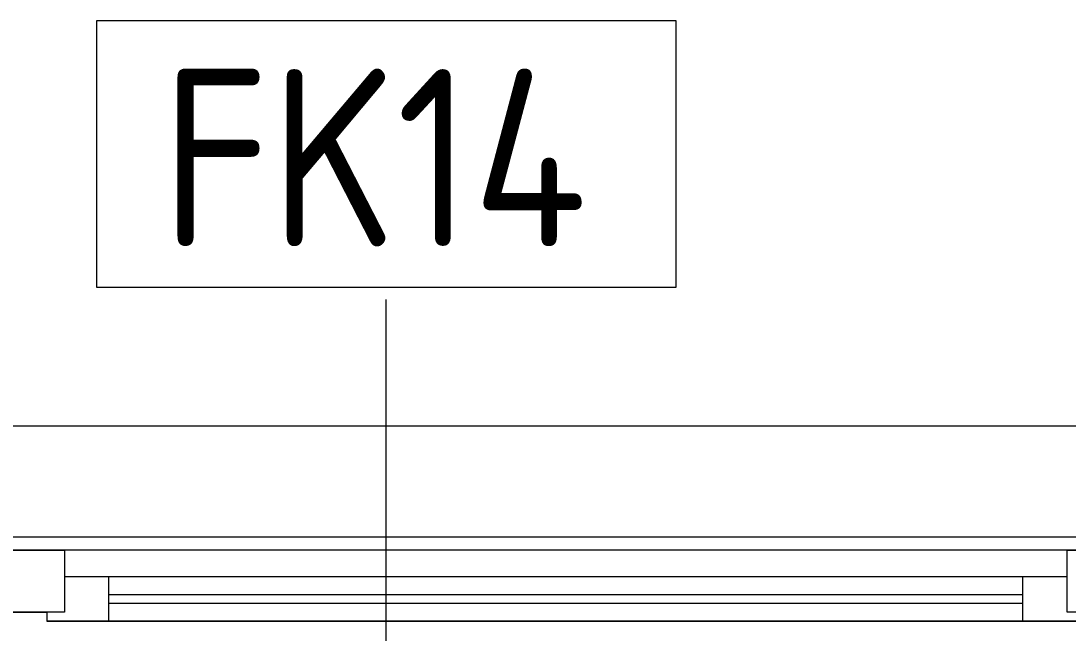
# Model space of a CAD drawing. Header units: millimetres. Extents: x 35144 to 233944, y -8553 to 29000.
# Drawn here: x 48781 to 49961, y 27117 to 27807 of the extents above; entities that cross this region are included whole.
import ezdxf

# ---------------------------------------------------------------- set-up
doc = ezdxf.new("R2010")
doc.units = ezdxf.units.MM
for name, color, linetype, lineweight in [('A-GLAZ', 7, 'Continuous', 9), ('A-GLAZ-1', 7, 'Continuous', 13), ('A-WALL-IDEN', 7, 'Continuous', 9)]:
    doc.layers.add(name, color=color, linetype=linetype, lineweight=lineweight)
doc.layers.add('A-WALL-1', color=7, linetype='Continuous', lineweight=9, true_color=0xc0c0c0)
doc.layers.add('S-WALL-ANLY', color=7, linetype='Continuous', lineweight=13, true_color=0x008040)
doc.styles.add('GOST Common', font='GOST_Common.ttf', dxfattribs={"width": 0.9, "height": 200})

# ---------------------------------------------------------------- blocks, each defined once
blk = doc.blocks.new('120_Окно_СКБ_2Ст - 120_Окно_СКБ_2Ст 2100х2400 _мал створка справа_-19092174-План отделки стен 1 этажа в осях 17-23')
at = {"layer": 'A-GLAZ'}
for p, q in [((1050, -5), (-1050, -5)), ((-930, -55), (100, -55)), ((100, -65), (-930, -65)), ((-1050, -75), (-1000, -75))]:
    blk.add_line(p, q, dxfattribs=at)
at = {"layer": 'A-GLAZ-1'}
for p, q in [((-1050, -5), (-980, -5)), ((-980, -5), (-980, -75)), ((150, -75), (150, -5)), ((150, -5), (220, -5)), ((150, -35), (-980, -35)), ((-980, -35), (-980, -75)), ((-930, -85), (-930, -35)), ((100, -85), (100, -35)), ((150, -75), (150, -35)), ((-980, -75), (-1050, -75)), ((-980, -75), (-1000, -75)), ((-1000, -75), (-1000, -85)), ((220, -75), (150, -75)), ((170, -75), (150, -75)), ((-1000, -85), (170, -85)), ((170, -85), (-1000, -85))]:
    blk.add_line(p, q, dxfattribs=at)
blk = doc.blocks.new('М_стена_0001 - Типоразмер_без рамки-25382661-План отделки стен 1 этажа в осях 17-23')
at = {"layer": 'A-WALL-IDEN'}
for p, q in [((3.258, 1.523), (-3.273, 1.523)), ((-3.273, 1.523), (-3.273, -1.477)), ((3.258, -1.477), (3.258, 1.523)), ((-3.273, -1.477), (3.258, -1.477))]:
    blk.add_line(p, q, dxfattribs=at)

msp = doc.modelspace()

# ---------------------------------------------------------------- linework, layer by layer
at = {"layer": 'A-WALL-1'}
msp.add_line((42160, 27350), (50860, 27350), dxfattribs=at)
at = {"layer": 'A-WALL-IDEN'}
msp.add_line((49192.7, 27018.7), (49192.7, 27492.8), dxfattribs=at)
at = {"layer": 'S-WALL-ANLY'}
msp.add_line((48760, 27225), (50860, 27225), dxfattribs=at)

# ---------------------------------------------------------------- block references
at = {"layer": 'A-GLAZ'}
msp.add_blockref('120_Окно_СКБ_2Ст - 120_Окно_СКБ_2Ст 2100х2400 _мал створка справа_-19092174-План отделки стен 1 этажа в осях 17-23', (49810, 27215), dxfattribs=at)
at = {"layer": 'A-WALL-IDEN', "xscale": 99.99999999999993, "yscale": 99.99999999999993, "zscale": 99.99999999999993}
msp.add_blockref('М_стена_0001 - Типоразмер_без рамки-25382661-План отделки стен 1 этажа в осях 17-23', (49193.5, 27654.4), dxfattribs=at)

# ---------------------------------------------------------------- texts
at = {"layer": 'A-WALL-IDEN', "insert": (48939, 27752.4), "char_height": 200, "width": 627.721, "attachment_point": 1, "style": 'GOST Common'}
msp.add_mtext('FK14', dxfattribs=at)

doc.saveas('drawing.dxf')
